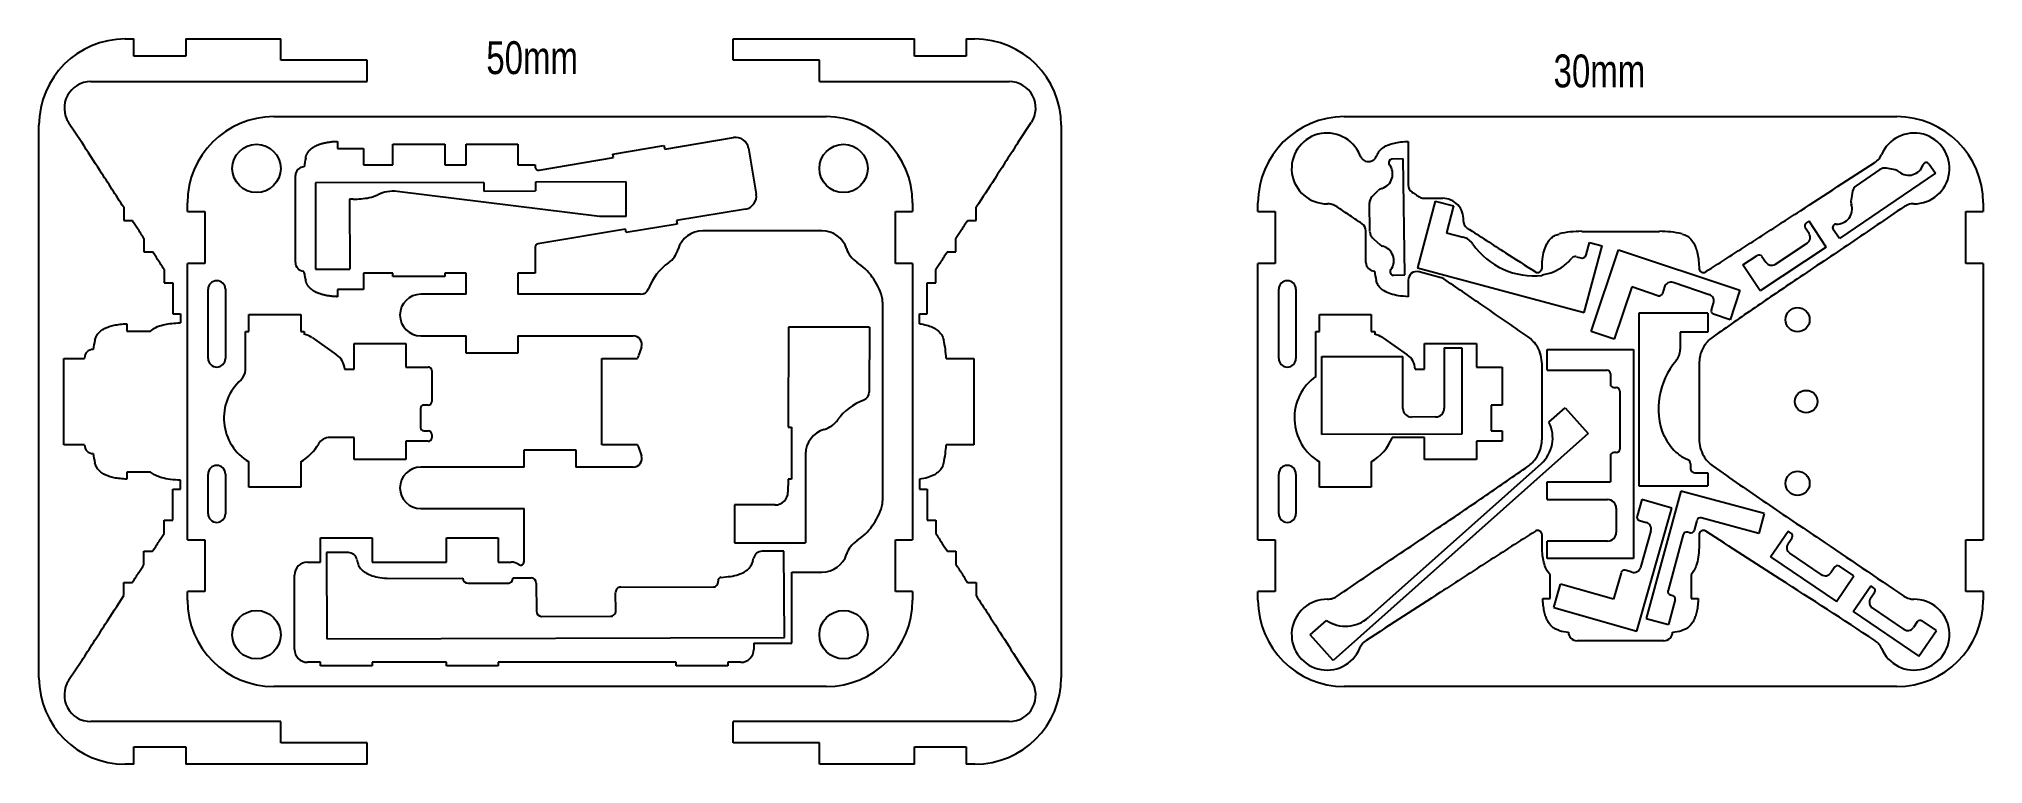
# Model space of a CAD drawing. Header units: millimetres. Extents: x 39 to 1165, y 41 to 461.
import ezdxf

# ---------------------------------------------------------------- set-up
doc = ezdxf.new("R2010")
doc.units = ezdxf.units.MM
doc.styles.add('SLDTEXTSTYLE0', font='TXT', dxfattribs={"width": 0.75})

msp = doc.modelspace()

# ---------------------------------------------------------------- linework, layer by layer
at = {"color": 7, "linetype": 'Continuous', "lineweight": 25}
for p, q in [((89.3, 461.2), (94.3, 461.2)), ((94.3, 451.2), (94.3, 461.2)), ((124.3, 451.2), (94.3, 451.2)), ((124.3, 461.2), (124.3, 451.2)), ((124.3, 461.2), (179.3, 461.2)), ((179.3, 448.9), (179.3, 461.2)), ((441.3, 448.9), (441.3, 461.2)), ((441.3, 461.2), (546.3, 461.2)), ((546.3, 451.2), (546.3, 461.2)), ((576.3, 451.2), (546.3, 451.2)), ((576.3, 461.2), (576.3, 451.2)), ((576.3, 461.2), (581.3, 461.2)), ((229.3, 448.9), (179.3, 448.9)), ((229.3, 436.5), (229.3, 448.9)), ((491.3, 448.9), (441.3, 448.9)), ((491.3, 436.5), (491.3, 448.9)), ((69.3, 436.5), (229.3, 436.5)), ((491.3, 436.5), (601.3, 436.5)), ((39.3, 91.2), (39.3, 411.2)), ((56.5, 412.8), (64.1, 401.4)), ((175.3, 416.2), (495.3, 416.2)), ((606.5, 401.4), (614, 412.8)), ((631.3, 411.2), (631.3, 91.2)), ((795.3, 416.2), (1115.3, 416.2)), ((212.3, 401.9), (212.3, 397.7)), ((212.3, 397.7), (227.3, 397.7)), ((227.3, 397.7), (227.3, 388.2)), ((244.3, 400.2), (274.3, 400.2)), ((244.3, 388.2), (244.3, 400.2)), ((274.3, 400.2), (274.3, 388.2)), ((286.7, 400.2), (316.7, 400.2)), ((286.7, 388.2), (286.7, 400.2)), ((316.7, 400.2), (316.7, 388.2)), ((371.7, 394.5), (401.3, 399.4)), ((372.1, 392.5), (371.7, 394.5)), ((401.3, 399.4), (401.7, 397.4)), ((401.7, 397.4), (441.6, 404.1)), ((450.2, 398), (454.7, 371.3)), ((832.3, 401.9), (832.3, 376.6)), ((227.3, 388.2), (244.3, 388.2)), ((274.3, 388.2), (286.7, 388.2)), ((316.7, 388.2), (326.7, 388.2)), ((326.7, 388.2), (326.7, 387.2)), ((329, 385.3), (372.1, 392.5)), ((829.4, 391.7), (823, 391.6)), ((830.3, 324.5), (829.4, 391.7)), ((1137.6, 383.5), (1082.1, 345.6)), ((1105.5, 385.5), (1091.8, 376.2)), ((1114.3, 385.4), (1109.3, 386.3)), ((1134, 388.7), (1137.6, 383.5)), ((187.8, 331.8), (187.8, 382.1)), ((296.9, 378.1), (199.4, 377.9)), ((199.4, 377.9), (199.5, 327.9)), ((363.9, 358.3), (246.7, 372.9)), ((296.9, 378.1), (296.9, 373.1)), ((296.9, 373.1), (326.9, 373.2)), ((379.4, 378.4), (326.9, 378.2)), ((326.9, 378.2), (326.9, 373.2)), ((379.4, 358.4), (379.4, 378.4)), ((811.3, 369.7), (814.9, 373.4)), ((1089.7, 373), (1088.8, 368)), ((88.4, 363.7), (88.4, 356)), ((125.3, 361.2), (125.3, 366.2)), ((125.3, 361.2), (135.3, 361.2)), ((135.3, 361.2), (135.3, 331.2)), ((221.2, 368.4), (219.2, 368.4)), ((219.2, 368.4), (219.3, 327.9)), ((448.5, 362.7), (408.6, 356)), ((535.3, 361.2), (545.3, 361.2)), ((535.3, 331.2), (535.3, 361.2)), ((545.3, 366.2), (545.3, 361.2)), ((582.1, 356), (582.1, 363.7)), ((745.3, 361.2), (745.3, 366.2)), ((745.3, 361.2), (755.3, 361.2)), ((755.3, 361.2), (755.3, 331.2)), ((810.1, 349.6), (809.9, 366.2)), ((848, 367.3), (837.6, 328.7)), ((841.4, 368.9), (852.3, 368.9)), ((848, 367.3), (858.6, 364.5)), ((858.6, 364.5), (854.4, 349)), ((1155.3, 361.2), (1165.3, 361.2)), ((1155.3, 331.2), (1155.3, 361.2)), ((1165.3, 366.2), (1165.3, 361.2)), ((88.4, 356), (93.4, 356)), ((379, 351.1), (328.3, 342.6)), ((379.4, 358.4), (363.9, 358.3)), ((379.3, 349.1), (379, 351.1)), ((408.9, 354), (379.3, 349.1)), ((408.6, 356), (408.9, 354)), ((492.8, 350.1), (423.8, 350.1)), ((577.1, 356), (582.1, 356)), ((807.8, 331.8), (807.8, 350)), ((932.8, 349.7), (977.8, 349.7)), ((1064.5, 348.5), (1062.2, 351.8)), ((1062.8, 354.6), (1064.5, 355.7)), ((1074.4, 340.7), (1064.5, 355.7)), ((1082.1, 345.6), (1078.5, 350.8)), ((100.1, 345.7), (100.1, 338)), ((100.1, 338), (105.1, 338)), ((326.7, 340.6), (326.7, 325.6)), ((565.4, 338), (570.4, 338)), ((570.4, 338), (570.4, 345.7)), ((815.3, 342.5), (811.6, 346)), ((854.4, 349), (864.2, 346.4)), ((934.2, 302.8), (944.6, 341.4)), ((935.4, 336.1), (937.3, 343.4)), ((937.3, 343.4), (944.6, 341.4)), ((938.3, 291.7), (954.2, 339.1)), ((954.2, 339.1), (1024.4, 315.7)), ((1074.4, 340.7), (1036.1, 315.3)), ((1045, 330.8), (1063.3, 342.9)), ((111.8, 327.7), (111.8, 320)), ((125.3, 171.2), (125.3, 331.2)), ((135.3, 331.2), (125.3, 331.2)), ((199.5, 327.9), (219.3, 327.9)), ((545.3, 331.2), (535.3, 331.2)), ((545.3, 331.2), (545.3, 171.2)), ((558.8, 320), (558.8, 327.7)), ((745.3, 171.2), (745.3, 331.2)), ((755.3, 331.2), (745.3, 331.2)), ((837.6, 328.7), (934.2, 302.8)), ((909.8, 328.5), (909.8, 329.2)), ((929.7, 335.1), (932.3, 334.4)), ((1000.8, 329.2), (1000.8, 328.5)), ((1026.1, 330.3), (1034.5, 335.8)), ((1036.1, 315.3), (1026.1, 330.3)), ((1037.2, 335.2), (1039.5, 331.9)), ((1165.3, 331.2), (1155.3, 331.2)), ((1165.3, 331.2), (1165.3, 171.2)), ((111.8, 320), (116.8, 320)), ((116.8, 320), (116.8, 302)), ((137.3, 276.2), (137.3, 316.2)), ((147.3, 316.2), (147.3, 276.2)), ((212.3, 316.1), (212.3, 311.9)), ((227.3, 316.1), (212.3, 316.1)), ((227.3, 325.6), (227.3, 316.1)), ((244.3, 325.6), (227.3, 325.6)), ((244.3, 323.6), (244.3, 325.6)), ((274.3, 323.6), (244.3, 323.6)), ((274.3, 325.6), (274.3, 323.6)), ((286.7, 325.6), (274.3, 325.6)), ((286.7, 313.3), (286.7, 325.6)), ((316.7, 325.6), (316.7, 313.3)), ((326.7, 325.6), (316.7, 325.6)), ((553.8, 302), (553.8, 320)), ((553.8, 320), (558.8, 320)), ((757.3, 276.2), (757.3, 316.2)), ((767.3, 316.2), (767.3, 276.2)), ((823.9, 324.4), (830.3, 324.5)), ((832.3, 321.5), (832.3, 311.9)), ((851.4, 322.9), (838.6, 326.3)), ((909.9, 324.3), (910, 324.6)), ((961.8, 317.6), (951.6, 287.3)), ((976.9, 312.5), (961.8, 317.6)), ((980.7, 317.6), (979.5, 313.8)), ((1006.7, 313.1), (985.8, 320.1)), ((1024.4, 315.7), (1018.7, 298.6)), ((286.7, 313.3), (260.4, 313.3)), ((387.7, 313.3), (316.7, 313.3)), ((528, 193.8), (528, 308.7)), ((1007.9, 304.3), (1009.2, 308.1)), ((90.2, 296.2), (90.2, 292)), ((116.8, 302), (121.3, 302)), ((119.8, 296.7), (121.3, 296.7)), ((121.3, 302), (121.3, 296.7)), ((160.9, 301.7), (190.9, 301.7)), ((160.9, 291.7), (160.9, 301.7)), ((190.9, 301.7), (190.9, 291.7)), ((473.4, 294.3), (473.2, 236.3)), ((520.3, 294.2), (473.4, 294.3)), ((520.3, 294.2), (520.2, 256.7)), ((549.3, 296.3), (549.3, 302)), ((549.3, 302), (553.8, 302)), ((780.9, 301.7), (810.9, 301.7)), ((780.9, 291.7), (780.9, 301.7)), ((810.9, 301.7), (810.9, 291.7)), ((965.8, 302.4), (965.8, 202.4)), ((1005.8, 302.4), (965.8, 302.4)), ((1005.8, 302.4), (1005.8, 291.4)), ((1018.7, 298.6), (1009.2, 301.8)), ((90.2, 292), (103.9, 292)), ((158.9, 291.7), (160.9, 291.7)), ((158.9, 269.5), (158.9, 291.7)), ((190.9, 291.7), (192.9, 291.7)), ((192.9, 291.7), (192.9, 290.1)), ((197.5, 288.3), (211.7, 278.3)), ((221.8, 284.8), (251.8, 284.8)), ((221.8, 270), (221.8, 284.8)), ((251.8, 284.8), (251.8, 271.2)), ((260.4, 289.3), (286.7, 289.3)), ((286.7, 279.2), (286.7, 289.3)), ((316.7, 289.3), (316.7, 279.2)), ((316.7, 289.3), (383.5, 289.3)), ((388.2, 282.7), (386.5, 277.8)), ((778.9, 291.7), (780.9, 291.7)), ((778.9, 265.8), (778.9, 291.7)), ((810.9, 291.7), (812.9, 291.7)), ((812.9, 291.7), (812.9, 290.1)), ((817.5, 288.3), (831.7, 278.3)), ((841.8, 284.8), (871.8, 284.8)), ((841.8, 270), (841.8, 284.8)), ((853.2, 282.3), (863.3, 282.3)), ((853.2, 282.3), (853.2, 247.3)), ((863.3, 282.3), (863.3, 232.3)), ((871.8, 284.8), (871.8, 271.2)), ((951.6, 287.3), (938.3, 291.7)), ((1005.8, 291.4), (989.8, 291.4)), ((989.8, 291.4), (989.8, 281.3)), ((53.7, 276.2), (65.7, 276.2)), ((53.7, 226.2), (53.7, 276.2)), ((65.7, 276.2), (65.7, 276.4)), ((251.8, 271.2), (264.8, 271.2)), ((316.7, 279.2), (286.7, 279.2)), ((365.3, 276.2), (386, 276.2)), ((365.3, 226.2), (365.3, 276.2)), ((564.7, 276.2), (580.7, 276.2)), ((580.7, 276.2), (580.7, 226.2)), ((782.3, 232.2), (782.3, 277.2)), ((782.3, 277.2), (829.2, 277.2)), ((829.2, 247.2), (829.2, 277.2)), ((871.8, 271.2), (886.8, 271.2)), ((886.8, 271.2), (886.8, 249.2)), ((909.8, 229.6), (909.8, 272.9)), ((912.8, 269.3), (912.8, 281.3)), ((912.8, 281.3), (962.8, 281.3)), ((962.8, 281.3), (962.8, 160.3)), ((1000.8, 272.9), (1000.8, 229.6)), ((216.3, 270), (221.8, 270)), ((266.8, 269.2), (266.8, 251.2)), ((836.3, 270), (841.8, 270)), ((912.8, 269.3), (947.4, 269.3)), ((949.4, 267.3), (949.4, 261.3)), ((951.4, 259.3), (952.8, 259.3)), ((264.8, 249.2), (262.3, 249.2)), ((880.3, 249.2), (880.3, 234.2)), ((886.8, 249.2), (880.3, 249.2)), ((954.8, 257.3), (954.8, 223.7)), ((260.3, 247.2), (260.3, 236.2)), ((848.2, 242.3), (834.2, 242.2)), ((913.8, 239.2), (923.2, 247.6)), ((923.2, 247.6), (936.5, 232.7)), ((65.7, 226.2), (53.7, 226.2)), ((65.7, 226.1), (65.7, 226.2)), ((221.8, 230.4), (207.7, 230.4)), ((221.8, 217.6), (221.8, 230.4)), ((251.8, 228.2), (251.8, 217.6)), ((264.8, 228.2), (251.8, 228.2)), ((262.3, 234.2), (264.8, 234.2)), ((266.8, 232.2), (266.8, 230.2)), ((386, 226.2), (365.3, 226.2)), ((473.2, 236.3), (475.2, 236.3)), ((475.2, 236.3), (475.2, 206.3)), ((580.7, 226.2), (564.7, 226.2)), ((863.3, 232.3), (782.3, 232.2)), ((936.5, 232.7), (788.8, 101.2)), ((841.8, 230.4), (823.1, 230.4)), ((841.8, 217.6), (841.8, 230.4)), ((871.8, 228.2), (871.8, 217.6)), ((886.8, 228.2), (871.8, 228.2)), ((880.3, 234.2), (886.8, 234.2)), ((886.8, 234.2), (886.8, 228.2)), ((980.2, 231.4), (980.6, 231.4)), ((160.9, 201.7), (160.9, 216.3)), ((190.9, 216.3), (190.9, 201.7)), ((251.8, 217.6), (221.8, 217.6)), ((320.3, 223.2), (350.3, 223.2)), ((320.3, 213.2), (320.3, 223.2)), ((350.3, 223.2), (350.3, 213.2)), ((386.5, 224.7), (388.2, 219.8)), ((483.3, 220.7), (483.2, 169.3)), ((780.9, 201.7), (780.9, 216.3)), ((909.3, 215.1), (809.4, 126.2)), ((810.9, 216.3), (810.9, 201.7)), ((871.8, 217.6), (841.8, 217.6)), ((949.4, 219.7), (949.4, 204.7)), ((952.8, 221.7), (951.4, 221.7)), ((995.8, 215.2), (995.8, 212.4)), ((90.2, 210.4), (90.2, 206.2)), ((103.9, 210.4), (90.2, 210.4)), ((121.3, 205.7), (119.8, 205.7)), ((121.3, 200.5), (121.3, 205.7)), ((137.3, 186.2), (137.3, 209.2)), ((147.3, 209.2), (147.3, 186.2)), ((320.3, 213.2), (260.4, 213.2)), ((383.5, 213.2), (350.3, 213.2)), ((473.2, 206.3), (473.1, 198.8)), ((475.2, 206.3), (473.2, 206.3)), ((549.3, 206.2), (549.3, 200.5)), ((757.3, 186.2), (757.3, 209.2)), ((767.3, 209.2), (767.3, 186.2)), ((912.8, 194.4), (912.8, 204.7)), ((912.8, 204.7), (949.4, 204.7)), ((998.3, 209.9), (1005.8, 209.9)), ((1005.8, 209.9), (1005.8, 202.4)), ((116.8, 200.5), (121.3, 200.5)), ((116.8, 182.5), (116.8, 200.5)), ((190.9, 201.7), (160.9, 201.7)), ((549.3, 200.5), (553.8, 200.5)), ((553.8, 200.5), (553.8, 182.5)), ((810.9, 201.7), (780.9, 201.7)), ((912.8, 194.4), (947.8, 194.4)), ((967.6, 194.4), (964.9, 184.8)), ((965.8, 202.4), (1005.8, 202.4)), ((984.9, 189.5), (967.6, 194.4)), ((990.2, 199.4), (970.1, 125.5)), ((1038.4, 186.3), (990.2, 199.4)), ((111.8, 182.5), (116.8, 182.5)), ((111.8, 174.7), (111.8, 182.5)), ((260.4, 189.2), (320.3, 189.2)), ((320.3, 158.5), (320.3, 189.2)), ((442.1, 191.4), (442.1, 169.4)), ((465.6, 191.3), (442.1, 191.4)), ((553.8, 182.5), (558.8, 182.5)), ((558.8, 182.5), (558.8, 174.7)), ((952.8, 189.4), (952.8, 175.4)), ((964.8, 118.3), (984.9, 189.5)), ((966.3, 182.3), (970.1, 181.2)), ((999.4, 182.4), (997.9, 176.6)), ((1035.3, 174.7), (1001.9, 183.8)), ((1038.4, 186.3), (1035.3, 174.7)), ((125.3, 171.2), (135.3, 171.2)), ((135.3, 171.2), (135.3, 141.2)), ((202.3, 172.2), (232.3, 172.2)), ((202.3, 158.2), (202.3, 172.2)), ((232.3, 172.2), (232.3, 158.2)), ((275.3, 172.2), (305.3, 172.2)), ((275.3, 158.2), (275.3, 172.2)), ((305.3, 172.2), (305.3, 158.2)), ((442.1, 169.4), (483.2, 169.3)), ((535.3, 171.2), (545.3, 171.2)), ((535.3, 141.2), (535.3, 171.2)), ((745.3, 171.2), (755.3, 171.2)), ((755.3, 171.2), (755.3, 141.2)), ((909.8, 166.7), (909.8, 173.9)), ((912.8, 160.3), (912.8, 170.4)), ((947.8, 170.4), (912.8, 170.4)), ((972.9, 176.3), (966.9, 155.1)), ((991.6, 174.2), (982.8, 141.7)), ((995.4, 175.2), (994.1, 175.6)), ((1000.8, 173.9), (1000.8, 166.7)), ((1042.2, 161.3), (1052.4, 176.2)), ((1052.3, 169), (1054.6, 172.3)), ((1054, 175), (1052.4, 176.2)), ((1155.3, 171.2), (1165.3, 171.2)), ((1155.3, 141.2), (1155.3, 171.2)), ((100.1, 164.5), (105.1, 164.5)), ((100.1, 156.8), (100.1, 164.5)), ((194.8, 158.2), (202.3, 158.2)), ((205.8, 163.7), (206, 113.7)), ((218.5, 163.7), (205.8, 163.7)), ((232.3, 158.2), (275.3, 158.2)), ((305.3, 158.2), (312.8, 158.2)), ((470.8, 164.6), (458.1, 164.5)), ((471, 114.6), (470.8, 164.6)), ((565.4, 164.5), (570.4, 164.5)), ((570.4, 164.5), (570.4, 156.8)), ((962.8, 160.3), (912.8, 160.3)), ((1042.2, 161.3), (1080.3, 135.4)), ((1071.5, 151), (1053.4, 163.4)), ((88.4, 146.5), (93.4, 146.5)), ((88.4, 138.8), (88.4, 146.5)), ((187.3, 107.7), (187.3, 150.7)), ((242.3, 148.8), (284.8, 149)), ((313.8, 149.1), (324.3, 149.1)), ((432.6, 146.9), (432.6, 147.1)), ((475.3, 111.2), (475.3, 152.4)), ((475.3, 152.4), (492.8, 152.4)), ((577.1, 146.5), (582.1, 146.5)), ((582.1, 146.5), (582.1, 138.8)), ((914.5, 137.1), (914.5, 150.8)), ((955.6, 152.1), (951.3, 136.7)), ((961.9, 152.4), (958.1, 153.5)), ((996.1, 150.8), (996.1, 137.1)), ((1079.4, 155.4), (1077.1, 152.1)), ((1080.3, 135.4), (1090.4, 150.3)), ((1090.4, 150.3), (1082.1, 155.9)), ((125.3, 136.2), (125.3, 141.2)), ((135.3, 141.2), (125.3, 141.2)), ((287.8, 146), (310.8, 146)), ((327.3, 146.1), (327.4, 129.8)), ((373.4, 129.9), (373.3, 140.7)), ((376.3, 143.8), (430, 143.9)), ((545.3, 141.2), (535.3, 141.2)), ((545.3, 141.2), (545.3, 136.2)), ((745.3, 136.2), (745.3, 141.2)), ((755.3, 141.2), (745.3, 141.2)), ((910.3, 137.1), (914.5, 137.1)), ((916.7, 132), (920.5, 145.4)), ((951.3, 136.7), (920.5, 145.4)), ((987, 136.5), (983, 122)), ((984.2, 139.3), (985.5, 138.9)), ((996.1, 137.1), (1000.3, 137.1)), ((1090, 129.6), (1100.2, 144.5)), ((1100.1, 137.3), (1102.4, 140.6)), ((1101.8, 143.3), (1100.2, 144.5)), ((1165.3, 141.2), (1155.3, 141.2)), ((1165.3, 141.2), (1165.3, 136.2)), ((330.4, 126.8), (370.4, 126.9)), ((775.5, 116.1), (785, 124.5)), ((916.7, 132), (964.8, 118.3)), ((970.1, 125.5), (983, 122)), ((1090, 129.6), (1128, 103.7)), ((1119.3, 119.3), (1101.2, 131.7)), ((1138.2, 118.6), (1129.9, 124.2)), ((206, 113.7), (471, 114.6)), ((788.8, 101.2), (775.5, 116.1)), ((980.4, 112.7), (930.1, 112.7)), ((1127.1, 123.7), (1124.9, 120.4)), ((1128, 103.7), (1138.2, 118.6)), ((453.3, 111.2), (453.3, 107.7)), ((453.3, 111.2), (475.3, 111.2)), ((64.1, 101.1), (56.5, 89.7)), ((202.3, 100.2), (194.8, 100.2)), ((202.3, 98.2), (202.3, 100.2)), ((232.3, 98.2), (202.3, 98.2)), ((232.3, 100.2), (232.3, 98.2)), ((275.3, 100.2), (232.3, 100.2)), ((275.3, 98.2), (275.3, 100.2)), ((305.3, 98.2), (275.3, 98.2)), ((305.3, 100.2), (305.3, 98.2)), ((408.3, 100.2), (305.3, 100.2)), ((408.3, 98.2), (408.3, 100.2)), ((438.3, 98.2), (408.3, 98.2)), ((438.3, 100.2), (438.3, 98.2)), ((445.8, 100.2), (438.3, 100.2)), ((614, 89.7), (606.5, 101.1)), ((495.3, 86.2), (175.3, 86.2)), ((1115.3, 86.2), (795.3, 86.2)), ((179.3, 66), (69.3, 66)), ((179.3, 53.6), (179.3, 66)), ((441.3, 53.6), (441.3, 66)), ((601.3, 66), (441.3, 66)), ((94.3, 51.2), (124.3, 51.2)), ((94.3, 41.2), (94.3, 51.2)), ((124.3, 51.2), (124.3, 41.2)), ((229.3, 53.6), (179.3, 53.6)), ((229.3, 41.2), (229.3, 53.6)), ((491.3, 53.6), (441.3, 53.6)), ((491.3, 41.2), (491.3, 53.6)), ((546.3, 51.2), (576.3, 51.2)), ((546.3, 41.2), (546.3, 51.2)), ((576.3, 51.2), (576.3, 41.2)), ((94.3, 41.2), (89.3, 41.2)), ((229.3, 41.2), (124.3, 41.2)), ((546.3, 41.2), (491.3, 41.2)), ((581.3, 41.2), (576.3, 41.2))]:
    msp.add_line(p, q, dxfattribs=at)
for centre, radius in [((165.3, 386.2), 14), ((505.3, 386.2), 14), ((1057.8, 298.6), 7), ((1062.8, 251.2), 6.5), ((1057.8, 203.8), 7), ((165.3, 116.2), 14), ((505.3, 116.2), 14)]:
    msp.add_circle(centre, radius, dxfattribs=at)
for centre, radius, start, end in [((89.3, 411.2), 50, 90, 180), ((581.3, 411.2), 50, 0, 90), ((69.3, 421.2), 15.3, 90, 213.4952), ((601.3, 421.2), 15.3, 326.5048, 90), ((175.3, 366.2), 50, 90, 180), ((495.3, 366.2), 50, 0, 90), ((795.3, 366.2), 50, 90, 180), ((785.3, 386.2), 20.5, 22.4481, 270.5616), ((1125.3, 386.2), 20.5, 269.4384, 157.5519), ((1115.3, 366.2), 50, 0, 90), ((442.8, 396.7), 7.5, 9.5118, 99.5118), ((192.8, 382.1), 5, 90, 180), ((249.4, 379.4), 57.1, 166.8361, 172.2886), ((328.7, 387.2), 2, 180, 279.5118), ((809.3, 395.1), 5, 215.211, 340.871), ((814.6, 383), 8.7, 286.4568, 38.1414), ((823, 389.6), 2, 90.7341, 218.1414), ((1108.3, 381.4), 5, 79.3288, 124.3288), ((1113.4, 380.5), 5, 50.0515, 79.3288), ((1122.2, 391), 8.7, 230.0515, 341.7052), ((1132.3, 387.6), 2, 34.3288, 161.7052), ((244.3, 353), 20, 82.9217, 115.9166), ((818.5, 369.9), 5, 106.4568, 135.7341), ((837.3, 376.6), 5, 180, 237.0124), ((1094.6, 372.1), 5, 124.3288, 169.3288), ((221.1, 418.9), 50.5, 270.1455, 280.7619), ((226.8, 389), 20, 280.7619, 295.9166), ((447.3, 370.1), 7.5, 279.5118, 9.5118), ((814.9, 366.2), 5, 135.7341, 180.7341), ((841.4, 373.9), 5, 236.984, 270), ((852.3, 356.9), 12, 356.3759, 90), ((1080.7, 362.7), 8.7, 266.9216, 18.6062), ((1093.7, 367), 5, 169.3288, 198.6062), ((423.8, 335.1), 15, 90, 163.2888), ((492.8, 335.1), 15, 18.0734, 90), ((802.8, 350), 5, 0, 55.8763), ((815.1, 349.6), 5, 180.7341, 225.7341), ((869.2, 355.9), 5, 176.3759, 237.0292), ((932.8, 292.2), 57.6, 90, 103.1639), ((977.8, 292.2), 57.6, 76.8361, 90), ((1063.9, 352.9), 2, 123.5312, 213.5312), ((1080.1, 352), 2, 86.9216, 214.3288), ((328.7, 340.6), 2, 99.5118, 180), ((395.1, 343.7), 15, 306.1484, 343.2888), ((521.3, 344.4), 15, 198.0734, 236.0939), ((818.8, 346.1), 5, 225.7341, 255.0115), ((815.3, 332.8), 8.7, 323.3577, 75.0115), ((861.6, 336.7), 10, 34.8365, 75.0124), ((905.1, 367), 43, 214.8365, 276.4327), ((1061.1, 346.3), 4, 303.5312, 33.5312), ((192.8, 331.8), 5, 180, 266.4663), ((199.7, 328.6), 7.5, 194.2272, 205.7927), ((423.8, 304.4), 33.7, 126.1484, 158.9049), ((492.8, 302), 36.1, 16.1699, 56.0939), ((812.8, 331.8), 5, 180, 270), ((869.4, 334.4), 57.1, 187.7114, 193.1639), ((823.8, 326.4), 2, 143.3577, 270.7341), ((905.9, 351.8), 27.5, 278.5906, 306.4303), ((905.9, 351.8), 27.5, 306.4303, 320.3881), ((929, 332.7), 2.5, 75.0124, 140.3881), ((933, 336.8), 2.5, 255.0124, 345.0124), ((1035.6, 334.1), 2, 33.5312, 123.5312), ((1042.8, 334.1), 4, 213.5312, 303.5312), ((142.3, 316.2), 5, 0, 180), ((249.4, 334.4), 57.1, 189.1428, 193.1639), ((387.7, 318.3), 5, 270, 338.9049), ((762.3, 316.2), 5, 0, 180), ((837.3, 321.5), 5, 75.0124, 180), ((850.1, 318.1), 5, 55.9489, 75.0124), ((984.5, 316.3), 4, 71.4984, 161.4984), ((260.4, 301.3), 12, 90, 270), ((515.8, 308.7), 12.1, 0, 16.1699), ((977.6, 314.4), 2, 251.4984, 341.4984), ((1005.4, 309.4), 4, 341.4984, 71.4984), ((1009.8, 303.7), 2, 161.4984, 251.4984), ((127.3, 273.7), 57.1, 166.8361, 172.2886), ((191.1, 279.3), 11, 55, 80.9661), ((383.5, 284.3), 5, 340.962, 90), ((507.2, 273.7), 57.6, 2.4883, 13.1639), ((811.1, 279.3), 11, 55, 80.9661), ((70.7, 276.4), 5, 90, 180), ((142.3, 276.2), 5, 180, 0), ((205.4, 269.3), 11, 3.834, 55), ((264.8, 269.2), 2, 0, 90), ((410.1, 269.6), 25, 160.962, 164.6214), ((762.3, 276.2), 5, 180, 0), ((825.4, 269.3), 11, 3.834, 55), ((1020.3, 247.1), 43, 139.8241, 201.4203), ((979.8, 281.3), 10, 319.8241, 0.0001), ((175.9, 241.7), 29.5, 131.465, 239.4377), ((151.4, 269.5), 7.5, 311.465, 0), ((795.9, 241.7), 29.5, 125.1887, 239.4377), ((947.4, 267.3), 2, 0.0001, 90.0001), ((951.4, 261.3), 2, 180.0001, 270.0001), ((952.8, 257.3), 2, 0.0001, 90.0001), ((262.3, 247.2), 2, 90, 180), ((264.8, 251.2), 2, 270, 0), ((529, 220.6), 33.7, 110.9603, 143.7167), ((515.2, 256.8), 5, 290.9603, 359.8651), ((489.8, 249.4), 15, 286.5763, 323.7167), ((834.2, 247.2), 5, 180.031, 270.031), ((848.2, 247.3), 5, 270.031, 0.031), ((896, 230.1), 20, 311.6857, 27.2082), ((70.7, 226.1), 5, 180, 270), ((175.9, 241.7), 29.5, 300.5623, 329.4621), ((207.7, 222.9), 7.5, 90, 149.4621), ((262.3, 236.2), 2, 180, 270), ((264.8, 232.2), 2, 0, 90), ((264.8, 230.2), 2, 270, 0), ((410.1, 232.9), 25, 195.3786, 199.038), ((498.3, 220.7), 15, 106.5763, 179.8651), ((507.2, 228.7), 57.6, 346.8361, 357.5117), ((795.9, 241.7), 29.5, 300.5623, 337.4772), ((1005.8, 242.4), 27.5, 203.5782, 231.4179), ((127.3, 228.7), 57.1, 187.7114, 193.1639), ((142.3, 209.2), 5, 0, 180), ((383.5, 218.2), 5, 270, 19.038), ((762.3, 209.2), 5, 0, 180), ((951.4, 219.7), 2, 90.0001, 180.0001), ((952.8, 223.7), 2, 270.0001, 0.0001), ((1005.8, 242.4), 27.5, 231.4179, 245.3757), ((993.3, 215.2), 2.5, 0.0001, 65.3757), ((260.4, 201.2), 12, 90, 270), ((998.3, 212.4), 2.5, 180.0001, 270.0001), ((465.6, 198.8), 7.5, 269.8651, 359.8651), ((515.8, 193.8), 12.1, 343.8301, 360), ((947.8, 189.4), 5, 0.0001, 90.0001), ((142.3, 186.2), 5, 180, 0), ((492.8, 200.5), 36.1, 303.9061, 343.8301), ((762.3, 186.2), 5, 180, 0), ((966.8, 184.3), 2, 164.1734, 254.1734), ((969, 177.4), 4, 344.1734, 74.1734), ((1001.4, 181.9), 2, 74.7975, 164.7975), ((521.3, 158.1), 15, 123.9061, 161.9266), ((947.8, 175.4), 5, 270.0001, 0.0001), ((993.5, 173.6), 2, 74.7975, 164.7975), ((995.9, 177.1), 2, 254.7975, 344.7975), ((1055.6, 166.7), 4, 145.7109, 235.7109), ((1052.9, 173.4), 2, 325.7109, 55.7109), ((194.8, 150.7), 7.5, 90, 180), ((218.5, 158.7), 5, 11.8022, 90.1867), ((279.3, 171.4), 57.1, 191.8022, 193.3506), ((312.8, 150.7), 7.5, 54.6235, 90), ((318.3, 158.5), 2, 234.6235, 0), ((397.2, 171.8), 57.1, 347.0228, 348.5713), ((458.1, 159.5), 5, 90.1867, 168.5713), ((492.8, 167.4), 15, 270, 341.9266), ((287.8, 149), 3, 180.1867, 270.1867), ((310.8, 149), 3, 270.1867, 0.1867), ((324.3, 146.1), 3, 0.1867, 90.1867), ((430, 146.6), 2.7, 270.1867, 6.4835), ((435.1, 147.1), 2.5, 107.6443, 180.1867), ((957.5, 151.6), 2, 74.1734, 164.1734), ((963, 156.2), 4, 254.1734, 344.1734), ((1073.8, 154.3), 4, 235.7109, 325.7109), ((1081, 154.2), 2, 55.7109, 145.7109), ((175.3, 136.2), 50, 180, 270), ((376.3, 140.8), 3, 90.1867, 180.1867), ((495.3, 136.2), 50, 270, 0), ((795.3, 136.2), 50, 180, 270), ((785.3, 116.2), 20.5, 89.4384, 337.5519), ((984.7, 141.2), 2, 164.7975, 254.7975), ((985, 137), 2, 344.7975, 74.7975), ((1103.4, 135), 4, 145.7109, 235.7109), ((1100.7, 141.7), 2, 325.7109, 55.7109), ((1125.3, 116.2), 20.5, 202.4481, 90.5616), ((1115.3, 136.2), 50, 270, 0), ((330.4, 129.8), 3, 180.1867, 270.1867), ((370.4, 129.9), 3, 270.1867, 0.1867), ((796.1, 141.1), 20, 236.1632, 311.6857), ((1128.8, 122.5), 2, 55.7109, 145.7109), ((932.8, 174.2), 57.1, 256.8361, 262.2886), ((930.1, 117.7), 5, 180, 270), ((980.4, 117.7), 5, 270, 0), ((977.8, 174.2), 57.1, 277.7114, 283.1639), ((1121.6, 122.6), 4, 235.7109, 325.7109), ((194.8, 107.7), 7.5, 180, 270), ((445.8, 107.7), 7.5, 270, 0), ((89.3, 91.2), 50, 180, 270), ((581.3, 91.2), 50, 270, 0), ((69.3, 81.2), 15.3, 146.5048, 270), ((601.3, 81.2), 15.3, 270, 33.4952)]:
    msp.add_arc(centre, radius, start, end, dxfattribs=at)
for points, knots in [([(88.4, 363.7), (83.9, 370.7), (75.7, 383.3), (67.6, 395.9), (64.1, 401.4)], [0, 0, 0, 0, 0.559991, 1, 1, 1, 1]), ([(193.8, 392.4), (193.8, 392.5), (193.8, 392.7), (193.9, 393), (194, 393.3), (194.1, 393.6), (194.2, 393.9), (194.4, 394.2), (194.5, 394.4), (194.6, 394.7), (194.8, 395), (194.9, 395.2), (195.1, 395.5), (195.2, 395.7), (195.4, 396), (195.6, 396.2), (195.8, 396.5), (196, 396.7), (196.2, 396.9), (196.4, 397.1), (196.7, 397.3), (196.9, 397.6), (197.1, 397.8), (197.4, 398), (197.7, 398.2), (197.9, 398.3), (198.2, 398.5), (198.5, 398.7), (198.8, 398.9), (199.1, 399.1), (199.4, 399.2), (199.8, 399.4), (200.1, 399.5), (200.4, 399.7), (200.8, 399.8), (201.1, 400), (201.5, 400.1), (201.9, 400.3), (202.3, 400.4), (202.6, 400.5), (203, 400.6), (203.5, 400.7), (203.9, 400.8), (204.3, 400.9), (204.7, 401), (205.2, 401.1), (205.6, 401.2), (206.1, 401.3), (206.6, 401.4), (207, 401.5), (207.5, 401.5), (208, 401.6), (208.5, 401.7), (209, 401.7), (209.5, 401.8), (210.1, 401.8), (210.6, 401.8), (211.2, 401.9), (211.7, 401.9), (212.1, 401.9), (212.3, 401.9)], [0, 0, 0, 0, 0.013917, 0.027723, 0.041431, 0.055054, 0.068607, 0.082103, 0.095556, 0.10898, 0.12239, 0.135801, 0.149226, 0.16268, 0.176177, 0.189731, 0.203357, 0.217067, 0.230876, 0.244796, 0.258841, 0.273023, 0.287353, 0.301845, 0.316509, 0.331356, 0.346396, 0.361641, 0.3771, 0.392782, 0.408696, 0.424851, 0.441256, 0.457917, 0.474842, 0.492039, 0.509515, 0.527275, 0.545327, 0.563675, 0.582326, 0.601285, 0.620557, 0.640147, 0.66006, 0.680299, 0.70087, 0.721775, 0.74302, 0.764607, 0.78654, 0.808822, 0.831457, 0.854446, 0.877795, 0.901504, 0.925576, 0.950015, 0.974822, 1, 1, 1, 1]), ([(606.5, 401.4), (601.9, 394.3), (593.8, 381.7), (585.7, 369.2), (582.1, 363.7)], [0, 0, 0, 0, 0.559999, 1, 1, 1, 1]), ([(814.1, 393.4), (814.5, 394.4), (815.4, 396.3), (817.9, 398.5), (821, 400), (824.4, 401), (828.2, 401.7), (830.8, 401.8), (832.3, 401.9)], [0, 0, 0, 0, 0.143696, 0.294414, 0.465856, 0.621514, 0.798885, 1, 1, 1, 1]), ([(804.2, 394.1), (804.4, 393.7), (804.7, 393), (805.1, 392.5), (805.2, 392.2)], [0, 0, 0, 0, 0.554145, 1, 1, 1, 1]), ([(1004.6, 326.3), (1013.7, 332.2), (1032.1, 343.9), (1064.6, 365.1), (1088.2, 380.3), (1102.5, 389.6)], [0, 0, 0, 0, 0.27997, 0.559958, 1, 1, 1, 1]), ([(1102.5, 389.6), (1103.4, 390.2), (1104.6, 391.2), (1105.8, 392.9), (1106.1, 393.7), (1106.3, 394.1)], [0, 0, 0, 0, 0.559464, 0.779505, 1, 1, 1, 1]), ([(834.5, 372.4), (835.3, 371.9), (836.7, 371), (838.1, 370.1), (838.7, 369.7)], [0, 0, 0, 0, 0.560001, 1, 1, 1, 1]), ([(791.1, 364), (790.1, 364.5), (788.8, 365.3), (786.8, 365.7), (785.9, 365.7), (785.5, 365.7)], [0, 0, 0, 0, 0.559461, 0.779508, 1, 1, 1, 1]), ([(805.6, 354.1), (802.9, 356), (798.1, 359.3), (793.2, 362.5), (791.1, 364)], [0, 0, 0, 0, 0.560001, 1, 1, 1, 1]), ([(1119.4, 364), (1109.1, 357), (1088.5, 342.9), (1059.6, 323.6), (1033, 305.6), (1016.9, 294.3), (1008.9, 288.7)], [0, 0, 0, 0, 0.280031, 0.560049, 0.780031, 1, 1, 1, 1]), ([(1125.1, 365.7), (1124.5, 365.7), (1123.4, 365.7), (1121.4, 365.2), (1120.2, 364.4), (1119.4, 364)], [0, 0, 0, 0, 0.28055, 0.559543, 1, 1, 1, 1]), ([(100.1, 345.7), (98.9, 347.6), (96.7, 351), (94.4, 354.5), (93.4, 356)], [0, 0, 0, 0, 0.559995, 1, 1, 1, 1]), ([(577.1, 356), (575.8, 354.1), (573.6, 350.6), (571.4, 347.2), (570.4, 345.7)], [0, 0, 0, 0, 0.560008, 1, 1, 1, 1]), ([(866.5, 351.7), (873.9, 346.9), (887, 338.4), (900.2, 330), (906, 326.3)], [0, 0, 0, 0, 0.560006, 1, 1, 1, 1]), ([(111.8, 327.7), (110.5, 329.7), (108.3, 333.1), (106.1, 336.5), (105.1, 338)], [0, 0, 0, 0, 0.5599957, 1, 1, 1, 1]), ([(565.4, 338), (564.2, 336.1), (562, 332.7), (559.7, 329.2), (558.8, 327.7)], [0, 0, 0, 0, 0.560005, 1, 1, 1, 1]), ([(909.8, 329.2), (909.9, 331.2), (910.1, 334.7), (911.2, 339.5), (912.8, 343.1), (914.8, 345.7), (917, 347.4), (918.8, 347.9), (919.7, 348.2)], [0, 0, 0, 0, 0.248919, 0.459959, 0.639106, 0.764009, 0.881703, 1, 1, 1, 1]), ([(990.9, 348.2), (992, 347.9), (994.2, 347.1), (996.9, 344.5), (998.6, 341.3), (999.8, 337.6), (1000.5, 333.6), (1000.7, 330.8), (1000.8, 329.2)], [0, 0, 0, 0, 0.149938, 0.302379, 0.472406, 0.625843, 0.800934, 1, 1, 1, 1]), ([(906, 326.3), (906.2, 326.2), (906.6, 326), (907.2, 325.9), (907.9, 326), (908.5, 326.3), (909, 326.7), (909.6, 327.4), (909.7, 328.1), (909.8, 328.5)], [0, 0, 0, 0, 0.124955, 0.249424, 0.373432, 0.498342, 0.623841, 0.7495, 1, 1, 1, 1]), ([(1000.8, 328.5), (1000.8, 328.1), (1000.9, 327.4), (1001.5, 326.7), (1002, 326.3), (1002.6, 326), (1003.3, 325.9), (1004, 326), (1004.4, 326.2), (1004.6, 326.3)], [0, 0, 0, 0, 0.250449, 0.376454, 0.501668, 0.626537, 0.750562, 0.874963, 1, 1, 1, 1]), ([(116.8, 320), (116.8, 320), (116.8, 320), (116.8, 320), (116.8, 320)], [0, 0, 0, 0, 0.557164, 1, 1, 1, 1]), ([(212.3, 311.9), (212, 311.9), (211.5, 312), (210.7, 312), (209.9, 312.1), (209.1, 312.1), (208.4, 312.2), (207.7, 312.3), (207, 312.4), (206.3, 312.5), (205.6, 312.6), (205, 312.8), (204.3, 312.9), (203.7, 313.1), (203.1, 313.2), (202.5, 313.4), (202, 313.6), (201.4, 313.8), (200.9, 314), (200.4, 314.2), (199.9, 314.4), (199.4, 314.6), (199, 314.9), (198.5, 315.1), (198.1, 315.4), (197.7, 315.7), (197.3, 316), (197, 316.3), (196.6, 316.6), (196.3, 316.9), (196, 317.2), (195.7, 317.5), (195.4, 317.9), (195.2, 318.2), (194.9, 318.6), (194.7, 319), (194.5, 319.4), (194.3, 319.8), (194.2, 320.2), (194, 320.6), (193.9, 321), (193.8, 321.3), (193.8, 321.4)], [0, 0, 0, 0, 0.036387, 0.071998, 0.106838, 0.140915, 0.174238, 0.206816, 0.238657, 0.269772, 0.300172, 0.329867, 0.358871, 0.387196, 0.414856, 0.441868, 0.468247, 0.49401, 0.519177, 0.543769, 0.567805, 0.591311, 0.61431, 0.63683, 0.658898, 0.680544, 0.7018, 0.722701, 0.74328, 0.763576, 0.783626, 0.803471, 0.823151, 0.84271, 0.86219, 0.881635, 0.901088, 0.920594, 0.940196, 0.959937, 0.979858, 1, 1, 1, 1]), ([(832.3, 311.9), (830.4, 312.1), (826.9, 312.3), (822.2, 313.4), (818.7, 314.9), (816.2, 316.8), (814.5, 319), (814, 320.6), (813.8, 321.4)], [0, 0, 0, 0, 0.253572, 0.466951, 0.646067, 0.769233, 0.884369, 1, 1, 1, 1]), ([(901.7, 288.7), (892.6, 295), (876.4, 306.3), (860.1, 317.3), (852.9, 322.2)], [0, 0, 0, 0, 0.559986, 1, 1, 1, 1]), ([(71.7, 286.7), (71.9, 287.4), (72.3, 288.8), (73.6, 290.7), (75.2, 292.3), (77.4, 293.6), (80, 294.7), (83, 295.5), (86.4, 296), (88.9, 296.2), (90.2, 296.2)], [0, 0, 0, 0, 0.098806, 0.196307, 0.297891, 0.408347, 0.531431, 0.66988, 0.825617, 1, 1, 1, 1]), ([(103.9, 292), (104.9, 292.8), (107.1, 294.4), (111.1, 295.7), (115.4, 296.5), (118.2, 296.6), (119.8, 296.7)], [0, 0, 0, 0, 0.225702, 0.487958, 0.72747, 1, 1, 1, 1]), ([(549.3, 296.3), (550.7, 296.1), (553.2, 295.6), (556.8, 294.4), (559.7, 292.6), (562.2, 290.1), (562.9, 287.9), (563.3, 286.8)], [0, 0, 0, 0, 0.23464, 0.438565, 0.618207, 0.810542, 1, 1, 1, 1]), ([(909.8, 272.9), (909.6, 274.6), (909.4, 278.1), (907.4, 282.6), (904.9, 286.2), (902.7, 287.9), (901.7, 288.7)], [0, 0, 0, 0, 0.280056, 0.560044, 0.780141, 1, 1, 1, 1]), ([(1008.9, 288.7), (1008, 288), (1006.1, 286.6), (1004, 283.9), (1002.2, 280.7), (1001, 277), (1000.9, 274.3), (1000.8, 272.9)], [0, 0, 0, 0, 0.186438, 0.373082, 0.559885, 0.779843, 1, 1, 1, 1]), ([(901.7, 213.7), (902.6, 214.4), (904.4, 215.9), (906.6, 218.6), (908.3, 221.8), (909.5, 225.5), (909.7, 228.2), (909.8, 229.6)], [0, 0, 0, 0, 0.186438, 0.373084, 0.559889, 0.779843, 1, 1, 1, 1]), ([(1000.8, 229.6), (1000.9, 227.8), (1001.2, 224.4), (1003.1, 219.9), (1005.7, 216.3), (1007.8, 214.6), (1008.9, 213.7)], [0, 0, 0, 0, 0.280054, 0.560041, 0.78014, 1, 1, 1, 1]), ([(90.2, 206.2), (88.9, 206.3), (86.4, 206.5), (83, 207), (80, 207.8), (77.4, 208.8), (75.2, 210.2), (73.6, 211.8), (72.3, 213.6), (71.9, 215), (71.7, 215.7)], [0, 0, 0, 0, 0.174383, 0.33012, 0.468569, 0.591653, 0.702109, 0.803693, 0.901194, 1, 1, 1, 1]), ([(563.3, 215.6), (563, 214.7), (562.4, 212.8), (560.4, 210.5), (557.7, 208.5), (553.9, 207), (550.9, 206.5), (549.3, 206.2)], [0, 0, 0, 0, 0.161223, 0.322304, 0.495248, 0.727016, 1, 1, 1, 1]), ([(119.8, 205.7), (117.9, 205.9), (114.3, 206.1), (109.8, 207.2), (106.3, 208.6), (104.6, 209.8), (103.9, 210.4)], [0, 0, 0, 0, 0.340809, 0.629449, 0.825056, 1, 1, 1, 1]), ([(791.1, 138.5), (801.4, 145.5), (822.1, 159.5), (851, 178.9), (877.5, 196.9), (893.6, 208.1), (901.7, 213.7)], [0, 0, 0, 0, 0.280031, 0.560049, 0.780031, 1, 1, 1, 1]), ([(1008.9, 213.7), (1019.1, 206.6), (1039.6, 192.4), (1076.6, 167.5), (1103.2, 149.5), (1119.4, 138.5)], [0, 0, 0, 0, 0.279964, 0.559951, 1, 1, 1, 1]), ([(553.8, 182.5), (553.8, 182.5), (553.8, 182.5), (553.8, 182.5), (553.8, 182.5)], [0, 0, 0, 0, 0.5614734, 1, 1, 1, 1]), ([(105.1, 164.5), (106.4, 166.4), (108.6, 169.8), (110.8, 173.2), (111.8, 174.7)], [0, 0, 0, 0, 0.560005, 1, 1, 1, 1]), ([(558.8, 174.7), (560, 172.8), (562.2, 169.4), (564.4, 166), (565.4, 164.5)], [0, 0, 0, 0, 0.5599966, 1, 1, 1, 1]), ([(906, 176.1), (896.8, 170.3), (878.4, 158.6), (845.9, 137.4), (822.4, 122.2), (808, 112.9)], [0, 0, 0, 0, 0.279971, 0.559957, 1, 1, 1, 1]), ([(909.8, 173.9), (909.7, 174.4), (909.6, 175.1), (909.1, 175.8), (908.5, 176.2), (907.9, 176.5), (907.2, 176.6), (906.6, 176.5), (906.2, 176.2), (906, 176.1)], [0, 0, 0, 0, 0.2504738, 0.3764751, 0.5016864, 0.6265434, 0.7505628, 0.8749625, 1, 1, 1, 1]), ([(1004.6, 176.1), (1004.4, 176.2), (1004, 176.5), (1003.3, 176.6), (1002.6, 176.5), (1002, 176.2), (1001.5, 175.8), (1000.9, 175.1), (1000.8, 174.4), (1000.8, 173.9)], [0, 0, 0, 0, 0.124954, 0.249422, 0.373434, 0.498332, 0.623822, 0.74948, 1, 1, 1, 1]), ([(1102.5, 112.9), (1084.3, 124.8), (1051.7, 145.9), (1019, 166.9), (1004.6, 176.1)], [0, 0, 0, 0, 0.560043, 1, 1, 1, 1]), ([(223.8, 158.3), (224, 157.4), (224.6, 155.6), (226.5, 153.4), (229.1, 151.6), (232.6, 150.1), (237, 149.1), (240.4, 148.9), (242.3, 148.8)], [0, 0, 0, 0, 0.122015, 0.248238, 0.385411, 0.542207, 0.751886, 1, 1, 1, 1]), ([(434.4, 149.4), (436.2, 149.6), (439.6, 149.8), (444.1, 150.8), (447.6, 152.3), (450.2, 154.1), (452, 156.4), (452.6, 158.1), (452.9, 159)], [0, 0, 0, 0, 0.2481141, 0.4577929, 0.6145891, 0.751762, 0.8779845, 1, 1, 1, 1]), ([(914.5, 150.8), (913.7, 151.9), (912.1, 154.1), (910.8, 158), (910, 162.3), (909.9, 165.2), (909.8, 166.7)], [0, 0, 0, 0, 0.225703, 0.487958, 0.72747, 1, 1, 1, 1]), ([(1000.8, 166.7), (1000.6, 164.8), (1000.4, 161.3), (999.4, 156.7), (998, 153.3), (996.7, 151.6), (996.1, 150.8)], [0, 0, 0, 0, 0.340809, 0.629448, 0.825054, 1, 1, 1, 1]), ([(93.4, 146.5), (94.7, 148.4), (96.9, 151.8), (99.2, 155.3), (100.1, 156.8)], [0, 0, 0, 0, 0.560008, 1, 1, 1, 1]), ([(570.4, 156.8), (571.7, 154.9), (573.9, 151.4), (576.1, 148), (577.1, 146.5)], [0, 0, 0, 0, 0.559995, 1, 1, 1, 1]), ([(64.1, 101.1), (68.6, 108.1), (76.7, 120.7), (84.9, 133.3), (88.4, 138.8)], [0, 0, 0, 0, 0.559999, 1, 1, 1, 1]), ([(582.1, 138.8), (586.7, 131.8), (594.8, 119.2), (602.9, 106.6), (606.5, 101.1)], [0, 0, 0, 0, 0.5599905, 1, 1, 1, 1]), ([(785.5, 136.7), (786, 136.8), (787.1, 136.8), (789.1, 137.3), (790.3, 138), (791.1, 138.5)], [0, 0, 0, 0, 0.280546, 0.559541, 1, 1, 1, 1]), ([(919.8, 118.6), (919.1, 118.8), (917.7, 119.3), (915.8, 120.5), (914.2, 122.2), (912.9, 124.3), (911.8, 126.9), (911, 129.9), (910.5, 133.4), (910.3, 135.8), (910.3, 137.1)], [0, 0, 0, 0, 0.098807, 0.196307, 0.297893, 0.408347, 0.531431, 0.669879, 0.825617, 1, 1, 1, 1]), ([(1000.3, 137.1), (1000.2, 135.8), (1000.1, 133.4), (999.5, 129.9), (998.7, 126.9), (997.7, 124.3), (996.3, 122.2), (994.8, 120.5), (992.9, 119.3), (991.5, 118.8), (990.8, 118.6)], [0, 0, 0, 0, 0.174383, 0.330121, 0.468569, 0.591653, 0.702109, 0.803693, 0.901193, 1, 1, 1, 1]), ([(1119.4, 138.5), (1120.4, 137.9), (1121.8, 137.2), (1123.8, 136.8), (1124.6, 136.7), (1125.1, 136.7)], [0, 0, 0, 0, 0.559463, 0.779504, 1, 1, 1, 1]), ([(808, 112.9), (807.1, 112.2), (805.9, 111.3), (804.8, 109.6), (804.4, 108.8), (804.2, 108.4)], [0, 0, 0, 0, 0.559464, 0.779505, 1, 1, 1, 1]), ([(1106.3, 108.4), (1106.1, 108.9), (1105.6, 109.9), (1104.4, 111.5), (1103.2, 112.4), (1102.5, 112.9)], [0, 0, 0, 0, 0.280548, 0.559543, 1, 1, 1, 1])]:
    msp.add_open_spline(points, degree=3, knots=knots, dxfattribs=at)

# ---------------------------------------------------------------- texts
at = {"color": 7, "linetype": 'Continuous', "lineweight": 0, "char_height": 19.05, "attachment_point": 1, "style": 'SLDTEXTSTYLE0'}
for s, insert in [('50mm', (298.4, 459.9)), ('30mm', (916.5, 452.2))]:
    msp.add_mtext(s, dxfattribs=dict(at, insert=insert))

doc.saveas('drawing.dxf')
